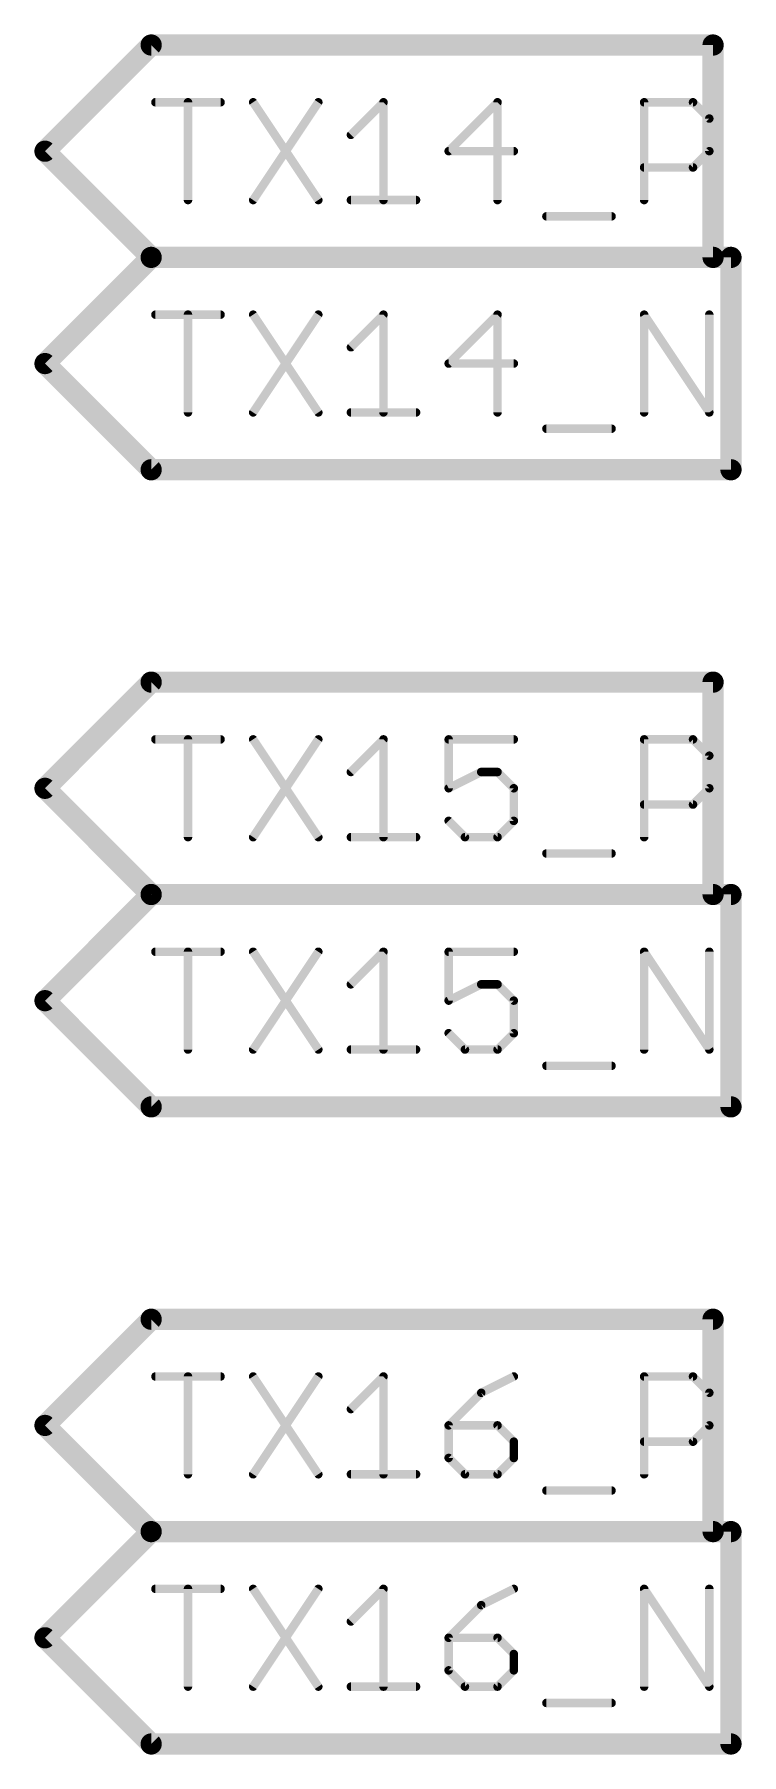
# Model space of a CAD drawing. Extents: x -72 to 265, y -97 to 216.
# Drawn here: x 40.51 to 48.97, y -59.82 to -39.24 of the extents above; entities that cross this region are included whole.
import ezdxf

# ---------------------------------------------------------------- set-up
doc = ezdxf.new("R2010")
doc.units = 0
doc.layers.add('95', color=251, linetype='CONTINUOUS')

msp = doc.modelspace()

# ---------------------------------------------------------------- linework, layer by layer
at = {"layer": '95'}
for points, const_width in [([(40.64, -40.64), (41.91, -39.37)], 0.254), ([(41.91, -39.37), (48.6324, -39.37)], 0.254), ([(48.6324, -39.37), (48.6324, -41.91)], 0.254), ([(41.9608, -40.0548), (42.7404, -40.0548)], 0.1016), ([(42.3506, -41.2242), (42.3506, -40.0548)], 0.1016), ([(43.1302, -40.0548), (43.9098, -41.2242)], 0.1016), ([(43.9098, -40.0548), (43.1302, -41.2242)], 0.1016), ([(44.2996, -40.4446), (44.6894, -40.0548)], 0.1016), ([(44.6894, -40.0548), (44.6894, -41.2242)], 0.1016), ([(46.0537, -40.0548), (45.469, -40.6395)], 0.1016), ([(46.0537, -41.2242), (46.0537, -40.0548)], 0.1016), ([(47.8078, -41.2242), (47.8078, -40.0548)], 0.1016), ([(47.8078, -40.0548), (48.3925, -40.0548)], 0.1016), ([(48.3925, -40.0548), (48.5874, -40.2497)], 0.1016), ([(48.5874, -40.2497), (48.5874, -40.6395)], 0.1016), ([(40.64, -40.64), (41.91, -41.91)], 0.254), ([(45.469, -40.6395), (46.2486, -40.6395)], 0.1016), ([(48.5874, -40.6395), (48.3925, -40.8344)], 0.1016), ([(48.3925, -40.8344), (47.8078, -40.8344)], 0.1016), ([(44.2996, -41.2242), (45.0792, -41.2242)], 0.1016), ([(46.6384, -41.4191), (47.418, -41.4191)], 0.1016), ([(40.64, -43.18), (41.91, -41.91)], 0.254), ([(41.91, -41.91), (48.8467, -41.91)], 0.254), ([(41.91, -41.91), (48.6324, -41.91)], 0.254), ([(48.8467, -41.91), (48.8467, -44.45)], 0.254), ([(41.9608, -42.5948), (42.7404, -42.5948)], 0.1016), ([(42.3506, -43.7642), (42.3506, -42.5948)], 0.1016), ([(43.1302, -42.5948), (43.9098, -43.7642)], 0.1016), ([(43.9098, -42.5948), (43.1302, -43.7642)], 0.1016), ([(44.2996, -42.9846), (44.6894, -42.5948)], 0.1016), ([(44.6894, -42.5948), (44.6894, -43.7642)], 0.1016), ([(46.0537, -42.5948), (45.469, -43.1795)], 0.1016), ([(46.0537, -43.7642), (46.0537, -42.5948)], 0.1016), ([(47.8078, -43.7642), (47.8078, -42.5948)], 0.1016), ([(47.8078, -42.5948), (48.5874, -43.7642)], 0.1016), ([(48.5874, -43.7642), (48.5874, -42.5948)], 0.1016), ([(40.64, -43.18), (41.91, -44.45)], 0.254), ([(45.469, -43.1795), (46.2486, -43.1795)], 0.1016), ([(44.2996, -43.7642), (45.0792, -43.7642)], 0.1016), ([(46.6384, -43.9591), (47.418, -43.9591)], 0.1016), ([(41.91, -44.45), (48.8467, -44.45)], 0.254), ([(40.64, -48.26), (41.91, -46.99)], 0.254), ([(41.91, -46.99), (48.6324, -46.99)], 0.254), ([(48.6324, -46.99), (48.6324, -49.53)], 0.254), ([(41.9608, -47.6748), (42.7404, -47.6748)], 0.1016), ([(42.3506, -48.8442), (42.3506, -47.6748)], 0.1016), ([(43.1302, -47.6748), (43.9098, -48.8442)], 0.1016), ([(43.9098, -47.6748), (43.1302, -48.8442)], 0.1016), ([(44.2996, -48.0646), (44.6894, -47.6748)], 0.1016), ([(44.6894, -47.6748), (44.6894, -48.8442)], 0.1016), ([(46.2486, -47.6748), (45.469, -47.6748)], 0.1016), ([(45.469, -47.6748), (45.469, -48.2595)], 0.1016), ([(47.8078, -48.8442), (47.8078, -47.6748)], 0.1016), ([(47.8078, -47.6748), (48.3925, -47.6748)], 0.1016), ([(48.3925, -47.6748), (48.5874, -47.8697)], 0.1016), ([(48.5874, -47.8697), (48.5874, -48.2595)], 0.1016), ([(40.64, -48.26), (41.91, -49.53)], 0.254), ([(45.469, -48.2595), (45.8588, -48.0646)], 0.1016), ([(45.8588, -48.0646), (46.0537, -48.0646)], 0.1016), ([(46.0537, -48.0646), (46.2486, -48.2595)], 0.1016), ([(46.2486, -48.2595), (46.2486, -48.6493)], 0.1016), ([(48.5874, -48.2595), (48.3925, -48.4544)], 0.1016), ([(48.3925, -48.4544), (47.8078, -48.4544)], 0.1016), ([(45.6639, -48.8442), (45.469, -48.6493)], 0.1016), ([(46.2486, -48.6493), (46.0537, -48.8442)], 0.1016), ([(44.2996, -48.8442), (45.0792, -48.8442)], 0.1016), ([(46.0537, -48.8442), (45.6639, -48.8442)], 0.1016), ([(46.6384, -49.0391), (47.418, -49.0391)], 0.1016), ([(40.64, -50.8), (41.91, -49.53)], 0.254), ([(41.91, -49.53), (48.8467, -49.53)], 0.254), ([(41.91, -49.53), (48.6324, -49.53)], 0.254), ([(48.8467, -49.53), (48.8467, -52.07)], 0.254), ([(41.9608, -50.2148), (42.7404, -50.2148)], 0.1016), ([(42.3506, -51.3842), (42.3506, -50.2148)], 0.1016), ([(43.1302, -50.2148), (43.9098, -51.3842)], 0.1016), ([(43.9098, -50.2148), (43.1302, -51.3842)], 0.1016), ([(44.2996, -50.6046), (44.6894, -50.2148)], 0.1016), ([(44.6894, -50.2148), (44.6894, -51.3842)], 0.1016), ([(46.2486, -50.2148), (45.469, -50.2148)], 0.1016), ([(45.469, -50.2148), (45.469, -50.7995)], 0.1016), ([(47.8078, -51.3842), (47.8078, -50.2148)], 0.1016), ([(47.8078, -50.2148), (48.5874, -51.3842)], 0.1016), ([(48.5874, -51.3842), (48.5874, -50.2148)], 0.1016), ([(45.469, -50.7995), (45.8588, -50.6046)], 0.1016), ([(45.8588, -50.6046), (46.0537, -50.6046)], 0.1016), ([(46.0537, -50.6046), (46.2486, -50.7995)], 0.1016), ([(40.64, -50.8), (41.91, -52.07)], 0.254), ([(46.2486, -50.7995), (46.2486, -51.1893)], 0.1016), ([(45.6639, -51.3842), (45.469, -51.1893)], 0.1016), ([(46.2486, -51.1893), (46.0537, -51.3842)], 0.1016), ([(44.2996, -51.3842), (45.0792, -51.3842)], 0.1016), ([(46.0537, -51.3842), (45.6639, -51.3842)], 0.1016), ([(46.6384, -51.5791), (47.418, -51.5791)], 0.1016), ([(41.91, -52.07), (48.8467, -52.07)], 0.254), ([(40.64, -55.88), (41.91, -54.61)], 0.254), ([(41.91, -54.61), (48.6324, -54.61)], 0.254), ([(48.6324, -54.61), (48.6324, -57.15)], 0.254), ([(41.9608, -55.2948), (42.7404, -55.2948)], 0.1016), ([(42.3506, -56.4642), (42.3506, -55.2948)], 0.1016), ([(43.1302, -55.2948), (43.9098, -56.4642)], 0.1016), ([(43.9098, -55.2948), (43.1302, -56.4642)], 0.1016), ([(44.2996, -55.6846), (44.6894, -55.2948)], 0.1016), ([(44.6894, -55.2948), (44.6894, -56.4642)], 0.1016), ([(46.2486, -55.2948), (45.8588, -55.4897)], 0.1016), ([(47.8078, -56.4642), (47.8078, -55.2948)], 0.1016), ([(47.8078, -55.2948), (48.3925, -55.2948)], 0.1016), ([(48.3925, -55.2948), (48.5874, -55.4897)], 0.1016), ([(45.8588, -55.4897), (45.469, -55.8795)], 0.1016), ([(48.5874, -55.4897), (48.5874, -55.8795)], 0.1016), ([(40.64, -55.88), (41.91, -57.15)], 0.254), ([(45.469, -55.8795), (45.469, -56.2693)], 0.1016), ([(46.0537, -55.8795), (45.469, -55.8795)], 0.1016), ([(46.2486, -56.0744), (46.0537, -55.8795)], 0.1016), ([(48.5874, -55.8795), (48.3925, -56.0744)], 0.1016), ([(46.2486, -56.2693), (46.2486, -56.0744)], 0.1016), ([(48.3925, -56.0744), (47.8078, -56.0744)], 0.1016), ([(45.469, -56.2693), (45.6639, -56.4642)], 0.1016), ([(46.0537, -56.4642), (46.2486, -56.2693)], 0.1016), ([(44.2996, -56.4642), (45.0792, -56.4642)], 0.1016), ([(45.6639, -56.4642), (46.0537, -56.4642)], 0.1016), ([(46.6384, -56.6591), (47.418, -56.6591)], 0.1016), ([(40.64, -58.42), (41.91, -57.15)], 0.254), ([(41.91, -57.15), (48.8467, -57.15)], 0.254), ([(41.91, -57.15), (48.6324, -57.15)], 0.254), ([(48.8467, -57.15), (48.8467, -59.69)], 0.254), ([(41.9608, -57.8348), (42.7404, -57.8348)], 0.1016), ([(42.3506, -59.0042), (42.3506, -57.8348)], 0.1016), ([(43.1302, -57.8348), (43.9098, -59.0042)], 0.1016), ([(43.9098, -57.8348), (43.1302, -59.0042)], 0.1016), ([(44.2996, -58.2246), (44.6894, -57.8348)], 0.1016), ([(44.6894, -57.8348), (44.6894, -59.0042)], 0.1016), ([(46.2486, -57.8348), (45.8588, -58.0297)], 0.1016), ([(47.8078, -59.0042), (47.8078, -57.8348)], 0.1016), ([(47.8078, -57.8348), (48.5874, -59.0042)], 0.1016), ([(48.5874, -59.0042), (48.5874, -57.8348)], 0.1016), ([(45.8588, -58.0297), (45.469, -58.4195)], 0.1016), ([(40.64, -58.42), (41.91, -59.69)], 0.254), ([(45.469, -58.4195), (45.469, -58.8093)], 0.1016), ([(46.0537, -58.4195), (45.469, -58.4195)], 0.1016), ([(46.2486, -58.6144), (46.0537, -58.4195)], 0.1016), ([(46.2486, -58.8093), (46.2486, -58.6144)], 0.1016), ([(45.469, -58.8093), (45.6639, -59.0042)], 0.1016), ([(46.0537, -59.0042), (46.2486, -58.8093)], 0.1016), ([(44.2996, -59.0042), (45.0792, -59.0042)], 0.1016), ([(45.6639, -59.0042), (46.0537, -59.0042)], 0.1016), ([(46.6384, -59.1991), (47.418, -59.1991)], 0.1016), ([(41.91, -59.69), (48.8467, -59.69)], 0.254)]:
    msp.add_lwpolyline(points, dxfattribs=dict(at, const_width=const_width))
for points, const_width in [([(41.91, -39.3065, 1), (41.91, -39.4335)], 0.127), ([(41.9549, -39.4149, 1), (41.8651, -39.3251)], 0.127), ([(48.6959, -39.37, 1), (48.5689, -39.37)], 0.127), ([(48.6324, -39.4335, 1), (48.6324, -39.3065)], 0.127), ([(41.9608, -40.0294, 1), (41.9608, -40.0802)], 0.0508), ([(42.376, -40.0548, 1), (42.3252, -40.0548)], 0.0508), ([(42.7404, -40.0802, 1), (42.7404, -40.0294)], 0.0508), ([(43.1513, -40.0407, 1), (43.1091, -40.0689)], 0.0508), ([(43.9309, -40.0689, 1), (43.8887, -40.0407)], 0.0508), ([(44.7148, -40.0548, 1), (44.664, -40.0548)], 0.0508), ([(44.7074, -40.0728, 1), (44.6714, -40.0368)], 0.0508), ([(46.0791, -40.0548, 1), (46.0283, -40.0548)], 0.0508), ([(46.0716, -40.0728, 1), (46.0357, -40.0368)], 0.0508), ([(47.8332, -40.0548, 1), (47.7824, -40.0548)], 0.0508), ([(47.8078, -40.0294, 1), (47.8078, -40.0802)], 0.0508), ([(48.4104, -40.0368, 1), (48.3745, -40.0728)], 0.0508), ([(48.3925, -40.0802, 1), (48.3925, -40.0294)], 0.0508), ([(48.6128, -40.2497, 1), (48.562, -40.2497)], 0.0508), ([(48.5694, -40.2677, 1), (48.6053, -40.2317)], 0.0508), ([(40.6849, -40.5951, 1), (40.5951, -40.6849)], 0.127), ([(44.2816, -40.4266, 1), (44.3176, -40.4626)], 0.0508), ([(40.5951, -40.5951, 1), (40.6849, -40.6849)], 0.127), ([(45.451, -40.6215, 1), (45.487, -40.6575)], 0.0508), ([(45.469, -40.6141, 1), (45.469, -40.6649)], 0.0508), ([(46.2486, -40.6649, 1), (46.2486, -40.6141)], 0.0508), ([(48.562, -40.6395, 1), (48.6128, -40.6395)], 0.0508), ([(48.6053, -40.6575, 1), (48.5694, -40.6215)], 0.0508), ([(47.8078, -40.809, 1), (47.8078, -40.8598)], 0.0508), ([(48.3745, -40.8164, 1), (48.4104, -40.8524)], 0.0508), ([(48.3925, -40.8598, 1), (48.3925, -40.809)], 0.0508), ([(42.3252, -41.2242, 1), (42.376, -41.2242)], 0.0508), ([(43.1091, -41.2101, 1), (43.1513, -41.2383)], 0.0508), ([(43.8887, -41.2383, 1), (43.9309, -41.2101)], 0.0508), ([(44.2996, -41.1988, 1), (44.2996, -41.2496)], 0.0508), ([(44.664, -41.2242, 1), (44.7148, -41.2242)], 0.0508), ([(45.0792, -41.2496, 1), (45.0792, -41.1988)], 0.0508), ([(46.0283, -41.2242, 1), (46.0791, -41.2242)], 0.0508), ([(47.7824, -41.2242, 1), (47.8332, -41.2242)], 0.0508), ([(46.6384, -41.3937, 1), (46.6384, -41.4445)], 0.0508), ([(47.418, -41.4445, 1), (47.418, -41.3937)], 0.0508), ([(41.91, -41.8465, 1), (41.91, -41.9735)], 0.127), ([(41.91, -41.8465, 1), (41.91, -41.9735)], 0.127), ([(41.9549, -41.9549, 1), (41.8651, -41.8651)], 0.127), ([(41.8651, -41.9549, 1), (41.9549, -41.8651)], 0.127), ([(48.5689, -41.91, 1), (48.6959, -41.91)], 0.127), ([(48.6324, -41.9735, 1), (48.6324, -41.8465)], 0.127), ([(48.9102, -41.91, 1), (48.7832, -41.91)], 0.127), ([(48.8467, -41.9735, 1), (48.8467, -41.8465)], 0.127), ([(41.9608, -42.5694, 1), (41.9608, -42.6202)], 0.0508), ([(42.376, -42.5948, 1), (42.3252, -42.5948)], 0.0508), ([(42.7404, -42.6202, 1), (42.7404, -42.5694)], 0.0508), ([(43.1513, -42.5807, 1), (43.1091, -42.6089)], 0.0508), ([(43.9309, -42.6089, 1), (43.8887, -42.5807)], 0.0508), ([(44.7148, -42.5948, 1), (44.664, -42.5948)], 0.0508), ([(44.7074, -42.6128, 1), (44.6714, -42.5768)], 0.0508), ([(46.0791, -42.5948, 1), (46.0283, -42.5948)], 0.0508), ([(46.0716, -42.6128, 1), (46.0357, -42.5768)], 0.0508), ([(47.8332, -42.5948, 1), (47.7824, -42.5948)], 0.0508), ([(47.8289, -42.5807, 1), (47.7867, -42.6089)], 0.0508), ([(48.6128, -42.5948, 1), (48.562, -42.5948)], 0.0508), ([(44.2816, -42.9666, 1), (44.3176, -43.0026)], 0.0508), ([(40.6849, -43.1351, 1), (40.5951, -43.2249)], 0.127), ([(40.5951, -43.1351, 1), (40.6849, -43.2249)], 0.127), ([(45.451, -43.1615, 1), (45.487, -43.1975)], 0.0508), ([(45.469, -43.1541, 1), (45.469, -43.2049)], 0.0508), ([(46.2486, -43.2049, 1), (46.2486, -43.1541)], 0.0508), ([(42.3252, -43.7642, 1), (42.376, -43.7642)], 0.0508), ([(43.1091, -43.7501, 1), (43.1513, -43.7783)], 0.0508), ([(43.8887, -43.7783, 1), (43.9309, -43.7501)], 0.0508), ([(44.2996, -43.7388, 1), (44.2996, -43.7896)], 0.0508), ([(44.664, -43.7642, 1), (44.7148, -43.7642)], 0.0508), ([(45.0792, -43.7896, 1), (45.0792, -43.7388)], 0.0508), ([(46.0283, -43.7642, 1), (46.0791, -43.7642)], 0.0508), ([(47.7824, -43.7642, 1), (47.8332, -43.7642)], 0.0508), ([(48.562, -43.7642, 1), (48.6128, -43.7642)], 0.0508), ([(48.5662, -43.7783, 1), (48.6085, -43.7501)], 0.0508), ([(46.6384, -43.9337, 1), (46.6384, -43.9845)], 0.0508), ([(47.418, -43.9845, 1), (47.418, -43.9337)], 0.0508), ([(41.91, -44.3865, 1), (41.91, -44.5135)], 0.127), ([(41.8651, -44.4949, 1), (41.9549, -44.4051)], 0.127), ([(48.7832, -44.45, 1), (48.9102, -44.45)], 0.127), ([(48.8467, -44.5135, 1), (48.8467, -44.3865)], 0.127), ([(41.91, -46.9265, 1), (41.91, -47.0535)], 0.127), ([(41.9549, -47.0349, 1), (41.8651, -46.9451)], 0.127), ([(48.6959, -46.99, 1), (48.5689, -46.99)], 0.127), ([(48.6324, -47.0535, 1), (48.6324, -46.9265)], 0.127), ([(41.9608, -47.6494, 1), (41.9608, -47.7002)], 0.0508), ([(42.376, -47.6748, 1), (42.3252, -47.6748)], 0.0508), ([(42.7404, -47.7002, 1), (42.7404, -47.6494)], 0.0508), ([(43.1513, -47.6607, 1), (43.1091, -47.6889)], 0.0508), ([(43.9309, -47.6889, 1), (43.8887, -47.6607)], 0.0508), ([(44.7148, -47.6748, 1), (44.664, -47.6748)], 0.0508), ([(44.7074, -47.6928, 1), (44.6714, -47.6568)], 0.0508), ([(45.469, -47.6494, 1), (45.469, -47.7002)], 0.0508), ([(45.4944, -47.6748, 1), (45.4436, -47.6748)], 0.0508), ([(46.2486, -47.7002, 1), (46.2486, -47.6494)], 0.0508), ([(47.8332, -47.6748, 1), (47.7824, -47.6748)], 0.0508), ([(47.8078, -47.6494, 1), (47.8078, -47.7002)], 0.0508), ([(48.4104, -47.6568, 1), (48.3745, -47.6928)], 0.0508), ([(48.3925, -47.7002, 1), (48.3925, -47.6494)], 0.0508), ([(48.6128, -47.8697, 1), (48.562, -47.8697)], 0.0508), ([(48.5694, -47.8877, 1), (48.6053, -47.8517)], 0.0508), ([(40.6849, -48.2151, 1), (40.5951, -48.3049)], 0.127), ([(44.2816, -48.0466, 1), (44.3176, -48.0826)], 0.0508), ([(45.8588, -48.0392, 1), (45.8588, -48.09)], 0.0508), ([(45.8701, -48.0873, 1), (45.8474, -48.0419)], 0.0508), ([(46.0716, -48.0466, 1), (46.0357, -48.0826)], 0.0508), ([(46.0537, -48.09, 1), (46.0537, -48.0392)], 0.0508), ([(40.5951, -48.2151, 1), (40.6849, -48.3049)], 0.127), ([(45.4576, -48.2368, 1), (45.4803, -48.2822)], 0.0508), ([(45.4436, -48.2595, 1), (45.4944, -48.2595)], 0.0508), ([(46.274, -48.2595, 1), (46.2232, -48.2595)], 0.0508), ([(46.2306, -48.2775, 1), (46.2665, -48.2415)], 0.0508), ([(48.562, -48.2595, 1), (48.6128, -48.2595)], 0.0508), ([(48.6053, -48.2775, 1), (48.5694, -48.2415)], 0.0508), ([(47.8078, -48.429, 1), (47.8078, -48.4798)], 0.0508), ([(48.3745, -48.4364, 1), (48.4104, -48.4724)], 0.0508), ([(48.3925, -48.4798, 1), (48.3925, -48.429)], 0.0508), ([(45.487, -48.6313, 1), (45.451, -48.6673)], 0.0508), ([(46.2232, -48.6493, 1), (46.274, -48.6493)], 0.0508), ([(46.2665, -48.6673, 1), (46.2306, -48.6313)], 0.0508), ([(42.3252, -48.8442, 1), (42.376, -48.8442)], 0.0508), ([(43.1091, -48.8301, 1), (43.1513, -48.8583)], 0.0508), ([(43.8887, -48.8583, 1), (43.9309, -48.8301)], 0.0508), ([(44.2996, -48.8188, 1), (44.2996, -48.8696)], 0.0508), ([(44.664, -48.8442, 1), (44.7148, -48.8442)], 0.0508), ([(45.0792, -48.8696, 1), (45.0792, -48.8188)], 0.0508), ([(45.6639, -48.8188, 1), (45.6639, -48.8696)], 0.0508), ([(45.6459, -48.8622, 1), (45.6818, -48.8262)], 0.0508), ([(46.0357, -48.8262, 1), (46.0716, -48.8622)], 0.0508), ([(46.0537, -48.8696, 1), (46.0537, -48.8188)], 0.0508), ([(47.7824, -48.8442, 1), (47.8332, -48.8442)], 0.0508), ([(46.6384, -49.0137, 1), (46.6384, -49.0645)], 0.0508), ([(47.418, -49.0645, 1), (47.418, -49.0137)], 0.0508), ([(41.91, -49.4665, 1), (41.91, -49.5935)], 0.127), ([(41.91, -49.4665, 1), (41.91, -49.5935)], 0.127), ([(41.9549, -49.5749, 1), (41.8651, -49.4851)], 0.127), ([(41.8651, -49.5749, 1), (41.9549, -49.4851)], 0.127), ([(48.5689, -49.53, 1), (48.6959, -49.53)], 0.127), ([(48.6324, -49.5935, 1), (48.6324, -49.4665)], 0.127), ([(48.9102, -49.53, 1), (48.7832, -49.53)], 0.127), ([(48.8467, -49.5935, 1), (48.8467, -49.4665)], 0.127), ([(41.9608, -50.1894, 1), (41.9608, -50.2402)], 0.0508), ([(42.376, -50.2148, 1), (42.3252, -50.2148)], 0.0508), ([(42.7404, -50.2402, 1), (42.7404, -50.1894)], 0.0508), ([(43.1513, -50.2007, 1), (43.1091, -50.2289)], 0.0508), ([(43.9309, -50.2289, 1), (43.8887, -50.2007)], 0.0508), ([(44.7148, -50.2148, 1), (44.664, -50.2148)], 0.0508), ([(44.7074, -50.2328, 1), (44.6714, -50.1968)], 0.0508), ([(45.469, -50.1894, 1), (45.469, -50.2402)], 0.0508), ([(45.4944, -50.2148, 1), (45.4436, -50.2148)], 0.0508), ([(46.2486, -50.2402, 1), (46.2486, -50.1894)], 0.0508), ([(47.8332, -50.2148, 1), (47.7824, -50.2148)], 0.0508), ([(47.8289, -50.2007, 1), (47.7867, -50.2289)], 0.0508), ([(48.6128, -50.2148, 1), (48.562, -50.2148)], 0.0508), ([(44.2816, -50.5866, 1), (44.3176, -50.6226)], 0.0508), ([(45.8588, -50.5792, 1), (45.8588, -50.63)], 0.0508), ([(45.8701, -50.6273, 1), (45.8474, -50.5819)], 0.0508), ([(46.0716, -50.5866, 1), (46.0357, -50.6226)], 0.0508), ([(46.0537, -50.63, 1), (46.0537, -50.5792)], 0.0508), ([(40.6849, -50.7551, 1), (40.5951, -50.8449)], 0.127), ([(40.5951, -50.7551, 1), (40.6849, -50.8449)], 0.127), ([(45.4576, -50.7768, 1), (45.4803, -50.8222)], 0.0508), ([(45.4436, -50.7995, 1), (45.4944, -50.7995)], 0.0508), ([(46.274, -50.7995, 1), (46.2232, -50.7995)], 0.0508), ([(46.2306, -50.8175, 1), (46.2665, -50.7815)], 0.0508), ([(45.487, -51.1713, 1), (45.451, -51.2073)], 0.0508), ([(46.2232, -51.1893, 1), (46.274, -51.1893)], 0.0508), ([(46.2665, -51.2073, 1), (46.2306, -51.1713)], 0.0508), ([(42.3252, -51.3842, 1), (42.376, -51.3842)], 0.0508), ([(43.1091, -51.3701, 1), (43.1513, -51.3983)], 0.0508), ([(43.8887, -51.3983, 1), (43.9309, -51.3701)], 0.0508), ([(44.2996, -51.3588, 1), (44.2996, -51.4096)], 0.0508), ([(44.664, -51.3842, 1), (44.7148, -51.3842)], 0.0508), ([(45.0792, -51.4096, 1), (45.0792, -51.3588)], 0.0508), ([(45.6639, -51.3588, 1), (45.6639, -51.4096)], 0.0508), ([(45.6459, -51.4022, 1), (45.6818, -51.3662)], 0.0508), ([(46.0357, -51.3662, 1), (46.0716, -51.4022)], 0.0508), ([(46.0537, -51.4096, 1), (46.0537, -51.3588)], 0.0508), ([(47.7824, -51.3842, 1), (47.8332, -51.3842)], 0.0508), ([(48.562, -51.3842, 1), (48.6128, -51.3842)], 0.0508), ([(48.5662, -51.3983, 1), (48.6085, -51.3701)], 0.0508), ([(46.6384, -51.5537, 1), (46.6384, -51.6045)], 0.0508), ([(47.418, -51.6045, 1), (47.418, -51.5537)], 0.0508), ([(41.91, -52.0065, 1), (41.91, -52.1335)], 0.127), ([(41.8651, -52.1149, 1), (41.9549, -52.0251)], 0.127), ([(48.7832, -52.07, 1), (48.9102, -52.07)], 0.127), ([(48.8467, -52.1335, 1), (48.8467, -52.0065)], 0.127), ([(41.91, -54.5465, 1), (41.91, -54.6735)], 0.127), ([(41.9549, -54.6549, 1), (41.8651, -54.5651)], 0.127), ([(48.6959, -54.61, 1), (48.5689, -54.61)], 0.127), ([(48.6324, -54.6735, 1), (48.6324, -54.5465)], 0.127), ([(41.9608, -55.2694, 1), (41.9608, -55.3202)], 0.0508), ([(42.376, -55.2948, 1), (42.3252, -55.2948)], 0.0508), ([(42.7404, -55.3202, 1), (42.7404, -55.2694)], 0.0508), ([(43.1513, -55.2807, 1), (43.1091, -55.3089)], 0.0508), ([(43.9309, -55.3089, 1), (43.8887, -55.2807)], 0.0508), ([(44.7148, -55.2948, 1), (44.664, -55.2948)], 0.0508), ([(44.7074, -55.3128, 1), (44.6714, -55.2768)], 0.0508), ([(46.2599, -55.3175, 1), (46.2372, -55.2721)], 0.0508), ([(47.8332, -55.2948, 1), (47.7824, -55.2948)], 0.0508), ([(47.8078, -55.2694, 1), (47.8078, -55.3202)], 0.0508), ([(48.4104, -55.2768, 1), (48.3745, -55.3128)], 0.0508), ([(48.3925, -55.3202, 1), (48.3925, -55.2694)], 0.0508), ([(45.8474, -55.467, 1), (45.8701, -55.5124)], 0.0508), ([(45.8767, -55.5077, 1), (45.8408, -55.4717)], 0.0508), ([(48.6128, -55.4897, 1), (48.562, -55.4897)], 0.0508), ([(48.5694, -55.5077, 1), (48.6053, -55.4717)], 0.0508), ([(40.6849, -55.8351, 1), (40.5951, -55.9249)], 0.127), ([(44.2816, -55.6666, 1), (44.3176, -55.7026)], 0.0508), ([(40.5951, -55.8351, 1), (40.6849, -55.9249)], 0.127), ([(45.451, -55.8615, 1), (45.487, -55.8975)], 0.0508), ([(45.4944, -55.8795, 1), (45.4436, -55.8795)], 0.0508), ([(45.469, -55.8541, 1), (45.469, -55.9049)], 0.0508), ([(46.0716, -55.8615, 1), (46.0357, -55.8975)], 0.0508), ([(46.0537, -55.9049, 1), (46.0537, -55.8541)], 0.0508), ([(48.562, -55.8795, 1), (48.6128, -55.8795)], 0.0508), ([(48.6053, -55.8975, 1), (48.5694, -55.8615)], 0.0508), ([(46.274, -56.0744, 1), (46.2232, -56.0744)], 0.0508), ([(46.2306, -56.0924, 1), (46.2665, -56.0564)], 0.0508), ([(47.8078, -56.049, 1), (47.8078, -56.0998)], 0.0508), ([(48.3745, -56.0564, 1), (48.4104, -56.0924)], 0.0508), ([(48.3925, -56.0998, 1), (48.3925, -56.049)], 0.0508), ([(45.487, -56.2513, 1), (45.451, -56.2873)], 0.0508), ([(45.4436, -56.2693, 1), (45.4944, -56.2693)], 0.0508), ([(46.2232, -56.2693, 1), (46.274, -56.2693)], 0.0508), ([(46.2665, -56.2873, 1), (46.2306, -56.2513)], 0.0508), ([(42.3252, -56.4642, 1), (42.376, -56.4642)], 0.0508), ([(43.1091, -56.4501, 1), (43.1513, -56.4783)], 0.0508), ([(43.8887, -56.4783, 1), (43.9309, -56.4501)], 0.0508), ([(44.2996, -56.4388, 1), (44.2996, -56.4896)], 0.0508), ([(44.664, -56.4642, 1), (44.7148, -56.4642)], 0.0508), ([(45.0792, -56.4896, 1), (45.0792, -56.4388)], 0.0508), ([(45.6639, -56.4388, 1), (45.6639, -56.4896)], 0.0508), ([(45.6459, -56.4822, 1), (45.6818, -56.4462)], 0.0508), ([(46.0357, -56.4462, 1), (46.0716, -56.4822)], 0.0508), ([(46.0537, -56.4896, 1), (46.0537, -56.4388)], 0.0508), ([(47.7824, -56.4642, 1), (47.8332, -56.4642)], 0.0508), ([(46.6384, -56.6337, 1), (46.6384, -56.6845)], 0.0508), ([(47.418, -56.6845, 1), (47.418, -56.6337)], 0.0508), ([(41.91, -57.0865, 1), (41.91, -57.2135)], 0.127), ([(41.91, -57.0865, 1), (41.91, -57.2135)], 0.127), ([(41.9549, -57.1949, 1), (41.8651, -57.1051)], 0.127), ([(41.8651, -57.1949, 1), (41.9549, -57.1051)], 0.127), ([(48.5689, -57.15, 1), (48.6959, -57.15)], 0.127), ([(48.6324, -57.2135, 1), (48.6324, -57.0865)], 0.127), ([(48.9102, -57.15, 1), (48.7832, -57.15)], 0.127), ([(48.8467, -57.2135, 1), (48.8467, -57.0865)], 0.127), ([(41.9608, -57.8094, 1), (41.9608, -57.8602)], 0.0508), ([(42.376, -57.8348, 1), (42.3252, -57.8348)], 0.0508), ([(42.7404, -57.8602, 1), (42.7404, -57.8094)], 0.0508), ([(43.1513, -57.8207, 1), (43.1091, -57.8489)], 0.0508), ([(43.9309, -57.8489, 1), (43.8887, -57.8207)], 0.0508), ([(44.7148, -57.8348, 1), (44.664, -57.8348)], 0.0508), ([(44.7074, -57.8528, 1), (44.6714, -57.8168)], 0.0508), ([(46.2599, -57.8575, 1), (46.2372, -57.8121)], 0.0508), ([(47.8332, -57.8348, 1), (47.7824, -57.8348)], 0.0508), ([(47.8289, -57.8207, 1), (47.7867, -57.8489)], 0.0508), ([(48.6128, -57.8348, 1), (48.562, -57.8348)], 0.0508), ([(45.8474, -58.007, 1), (45.8701, -58.0524)], 0.0508), ([(45.8767, -58.0477, 1), (45.8408, -58.0117)], 0.0508), ([(44.2816, -58.2066, 1), (44.3176, -58.2426)], 0.0508), ([(40.6849, -58.3751, 1), (40.5951, -58.4649)], 0.127), ([(40.5951, -58.3751, 1), (40.6849, -58.4649)], 0.127), ([(45.451, -58.4015, 1), (45.487, -58.4375)], 0.0508), ([(45.4944, -58.4195, 1), (45.4436, -58.4195)], 0.0508), ([(45.469, -58.3941, 1), (45.469, -58.4449)], 0.0508), ([(46.0716, -58.4015, 1), (46.0357, -58.4375)], 0.0508), ([(46.0537, -58.4449, 1), (46.0537, -58.3941)], 0.0508), ([(46.274, -58.6144, 1), (46.2232, -58.6144)], 0.0508), ([(46.2306, -58.6324, 1), (46.2665, -58.5964)], 0.0508), ([(45.487, -58.7913, 1), (45.451, -58.8273)], 0.0508), ([(45.4436, -58.8093, 1), (45.4944, -58.8093)], 0.0508), ([(46.2232, -58.8093, 1), (46.274, -58.8093)], 0.0508), ([(46.2665, -58.8273, 1), (46.2306, -58.7913)], 0.0508), ([(42.3252, -59.0042, 1), (42.376, -59.0042)], 0.0508), ([(43.1091, -58.9901, 1), (43.1513, -59.0183)], 0.0508), ([(43.8887, -59.0183, 1), (43.9309, -58.9901)], 0.0508), ([(44.2996, -58.9788, 1), (44.2996, -59.0296)], 0.0508), ([(44.664, -59.0042, 1), (44.7148, -59.0042)], 0.0508), ([(45.0792, -59.0296, 1), (45.0792, -58.9788)], 0.0508), ([(45.6639, -58.9788, 1), (45.6639, -59.0296)], 0.0508), ([(45.6459, -59.0222, 1), (45.6818, -58.9862)], 0.0508), ([(46.0357, -58.9862, 1), (46.0716, -59.0222)], 0.0508), ([(46.0537, -59.0296, 1), (46.0537, -58.9788)], 0.0508), ([(47.7824, -59.0042, 1), (47.8332, -59.0042)], 0.0508), ([(48.562, -59.0042, 1), (48.6128, -59.0042)], 0.0508), ([(48.5662, -59.0183, 1), (48.6085, -58.9901)], 0.0508), ([(46.6384, -59.1737, 1), (46.6384, -59.2245)], 0.0508), ([(47.418, -59.2245, 1), (47.418, -59.1737)], 0.0508), ([(41.91, -59.6265, 1), (41.91, -59.7535)], 0.127), ([(41.8651, -59.7349, 1), (41.9549, -59.6451)], 0.127), ([(48.7832, -59.69, 1), (48.9102, -59.69)], 0.127), ([(48.8467, -59.7535, 1), (48.8467, -59.6265)], 0.127)]:
    msp.add_lwpolyline(points, format="xyb", dxfattribs=dict(at, const_width=const_width))

doc.saveas('drawing.dxf')
